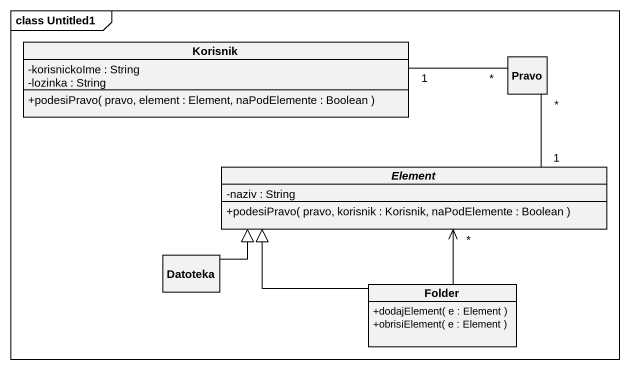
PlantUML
@startuml
mainframe class Untitled1
hide circle
hide empty members
skinparam classAttributeIconSize 0
class Korisnik {
  -korisnickoIme : String
  -lozinka : String
  +podesiPravo( pravo, element : Element, naPodElemente : Boolean )
}
class Pravo
abstract class Element {
  -naziv : String
  +podesiPravo( pravo, korisnik : Korisnik, naPodElemente : Boolean )
}
class Datoteka
class "Folder" as Folder_ {
  +dodajElement( e : Element )
  +obrisiElement( e : Element )
}
Pravo "*" -left- "1" Korisnik
Pravo "*" -- "1" Element
Datoteka -right-|> Element
Folder_ -up-|> Element
Folder_ -up-> "*" Element
@enduml
